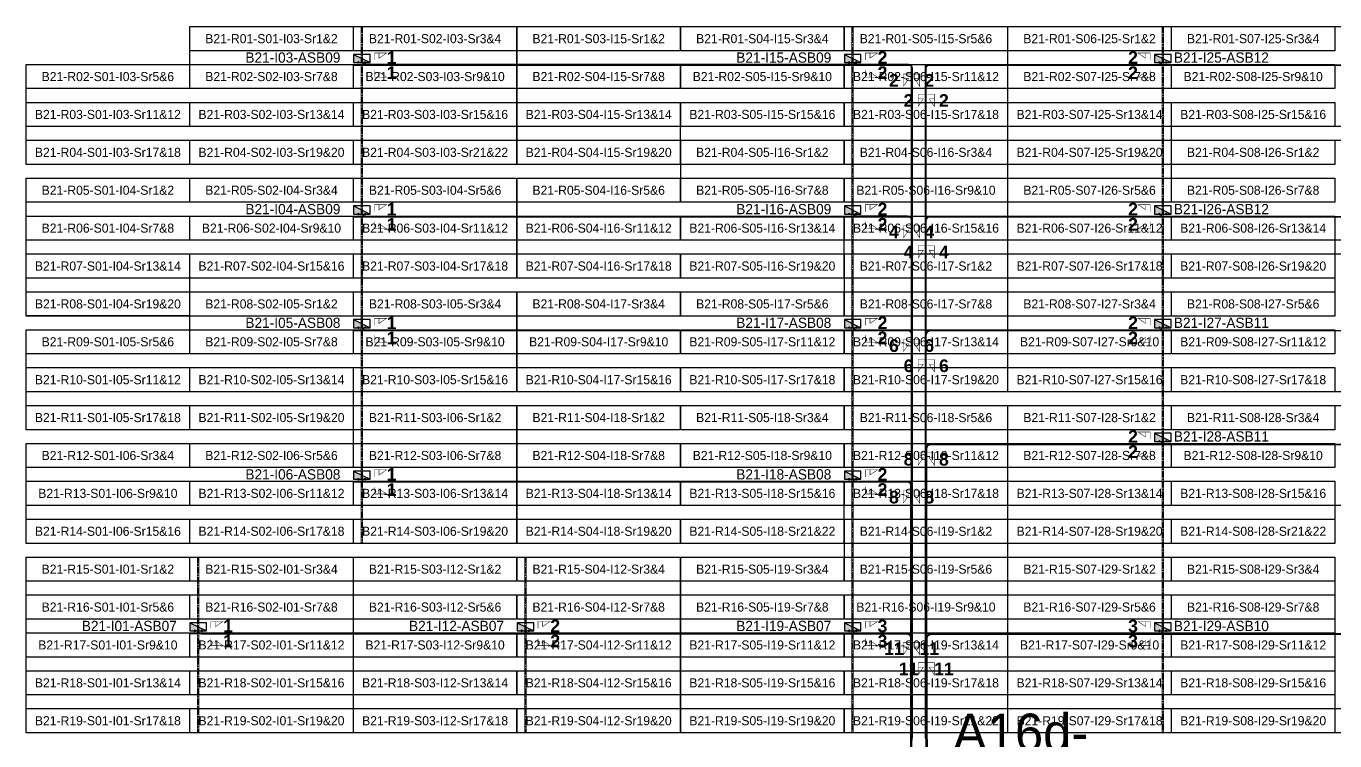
# Model space of a CAD drawing. Header units: metres. Extents: x 530177 to 530565, y 2673484 to 2673812.
# Drawn here: x 530176.8 to 530435.8, y 2673670.2 to 2673811.7 of the extents above; entities that cross this region are included whole.
import ezdxf
from ezdxf.enums import TextEntityAlignment as Align

# ---------------------------------------------------------------- set-up
doc = ezdxf.new("R2010")
doc.units = ezdxf.units.M
doc.linetypes.add('CENTER', pattern=[2, 1.25, -0.25, 0.25, -0.25])
doc.layers.add('Boundary-12.5 MW Block', color=6, linetype='Continuous', lineweight=9)
doc.layers.add('PILE', color=1, linetype='Continuous', lineweight=15)
for name, color, linetype in [('DC Trench BL-21', 40, 'Continuous'), ('E-Inverter Grouping', 2, 'Continuous'), ('Excavation', 7, 'Continuous'), ('Inverter Block-21', 7, 'Continuous'), ('LT Cable(AG) INV to LT Panel BL-21', 2, 'Continuous'), ('Messenger Wire Exc Link', 7, 'Continuous'), ('Messenger Wire-Block-21 (Master Path)', 30, 'Continuous'), ('Messenger Wire-Block-21 (MW Path)', 191, 'Continuous'), ('MMS Block Numbering', 7, 'Continuous'), ('MMS Table Block-21', 8, 'Continuous'), ('Plan Line - DC BL-21', 40, 'Continuous'), ('Section Marking BL-21', 2, 'Continuous')]:
    doc.layers.add(name, color=color, linetype=linetype)
doc.styles.add('Adani Regular', font='Adani Regular.ttf')
doc.styles.add('BoldTextStyle', font='arialbd.ttf')
doc.styles.get("Standard").update_dxf_attribs({"font": 'Adani Regular.ttf'})

# ---------------------------------------------------------------- blocks, each defined once
blk = doc.blocks.new('MMS Table (32.292 x 4.788)')
at = {"color": 0}
blk.add_lwpolyline([(0, -0.002), (0, 4.786), (32.292, 4.786), (32.292, -0.002)], close=True, dxfattribs=at)
at = {"color": 7}
blk.add_attdef('ID1', text='', height=1.8, dxfattribs=at).set_placement((16.146, 2.392), align=Align.MIDDLE_CENTER)
blk = doc.blocks.new('Inverter Block')
h = blk.add_hatch(color=0)
h.dxf.hatch_style = 1
h.paths.add_polyline_path([(-1.46, 2.27), (-1.46, 0.85), (1.46, 0.85)])
at = {"color": 0}
blk.add_lwpolyline([(1.46, 2.27), (-1.46, 2.27), (-1.46, 0.85), (1.46, 0.85)], close=True, dxfattribs=at)
blk.add_lwpolyline([(-1.46, 2.27), (1.46, 0.85)], dxfattribs=at)
at = {"layer": 'PILE'}
for centre in [(-0.61, 0.85), (0.61, 0.85)]:
    blk.add_circle(centre, 0.156, dxfattribs=at)
at = {"color": 7}
blk.add_attdef('ID', (-1.46, 3.01), '', height=1.8, dxfattribs=at)

msp = doc.modelspace()

# ---------------------------------------------------------------- linework, layer by layer
at = {"layer": 'Boundary-12.5 MW Block', "const_width": 0.05}
msp.add_lwpolyline([(530176.79, 2673804.08), (530209.18, 2673804.08), (530209.18, 2673811.58), (530565.39, 2673811.58), (530565.39, 2673514.29), (530468.22, 2673514.29), (530468.22, 2673484.29), (530176.79, 2673484.29)], close=True, dxfattribs=at)
at = {"layer": 'DC Trench BL-21', "color": 40, "const_width": 0.15}
for points in [[(530243.36, 2673811.58), (530243.06, 2673811.58), (530243.06, 2673709.29), (530243.36, 2673709.29)], [(530340.54, 2673811.58), (530340.23, 2673811.58), (530340.23, 2673671.79), (530340.54, 2673671.79)], [(530401.94, 2673811.58), (530401.64, 2673811.58), (530401.64, 2673671.79), (530401.94, 2673671.79)], [(530210.97, 2673706.58), (530210.67, 2673706.58), (530210.67, 2673671.79), (530210.97, 2673671.79)], [(530275.75, 2673706.58), (530275.45, 2673706.58), (530275.45, 2673671.79), (530275.75, 2673671.79)]]:
    msp.add_lwpolyline(points, close=True, dxfattribs=at)
at = {"layer": 'E-Inverter Grouping'}
for points in [[(530273.86, 2673784.29), (530176.79, 2673784.29), (530176.79, 2673804.08), (530209.18, 2673804.08), (530209.18, 2673811.58), (530273.86, 2673811.58)], [(530371.04, 2673736.58), (530371.04, 2673716.79), (530338.65, 2673716.79), (530338.65, 2673709.29), (530273.96, 2673709.29), (530273.96, 2673736.58)], [(530468.22, 2673736.58), (530468.22, 2673716.79), (530435.82, 2673716.79), (530435.82, 2673709.29), (530371.14, 2673709.29), (530371.14, 2673736.58)], [(530371.04, 2673671.79), (530306.36, 2673671.79), (530306.36, 2673706.58), (530338.75, 2673706.58), (530338.75, 2673714.08), (530371.04, 2673714.08)], [(530435.82, 2673676.58), (530468.22, 2673676.58), (530468.22, 2673671.79), (530371.14, 2673671.79), (530371.14, 2673706.58), (530435.82, 2673706.58)]]:
    msp.add_lwpolyline(points, close=True, dxfattribs=at)
at = {"layer": 'E-Inverter Grouping', "color": 3}
for points in [[(530371.04, 2673811.58), (530371.04, 2673791.79), (530306.26, 2673791.79), (530306.26, 2673784.29), (530273.96, 2673784.29), (530273.96, 2673811.58)], [(530468.22, 2673811.58), (530468.22, 2673791.79), (530403.43, 2673791.79), (530403.43, 2673784.29), (530371.14, 2673784.29), (530371.14, 2673811.58)], [(530306.36, 2673781.58), (530306.36, 2673789.08), (530371.04, 2673789.08), (530371.04, 2673769.29), (530338.65, 2673769.29), (530338.65, 2673761.79), (530273.96, 2673761.79), (530273.96, 2673781.58)], [(530403.53, 2673781.58), (530403.53, 2673789.08), (530468.22, 2673789.08), (530468.22, 2673769.29), (530435.82, 2673769.29), (530435.82, 2673761.79), (530371.14, 2673761.79), (530371.14, 2673781.58)], [(530273.86, 2673781.58), (530273.86, 2673761.79), (530209.08, 2673761.79), (530209.08, 2673754.29), (530176.79, 2673754.29), (530176.79, 2673781.58)], [(530371.04, 2673739.29), (530273.96, 2673739.29), (530273.96, 2673759.08), (530338.75, 2673759.08), (530338.75, 2673766.58), (530371.04, 2673766.58)], [(530468.22, 2673739.29), (530371.14, 2673739.29), (530371.14, 2673759.08), (530435.92, 2673759.08), (530435.92, 2673766.58), (530468.22, 2673766.58)], [(530209.18, 2673751.58), (530209.18, 2673759.08), (530273.86, 2673759.08), (530273.86, 2673739.29), (530241.47, 2673739.29), (530241.47, 2673731.79), (530176.79, 2673731.79), (530176.79, 2673751.58)], [(530273.86, 2673709.29), (530176.79, 2673709.29), (530176.79, 2673729.08), (530241.57, 2673729.08), (530241.57, 2673736.58), (530273.86, 2673736.58)], [(530241.47, 2673671.79), (530176.79, 2673671.79), (530176.79, 2673706.58), (530241.47, 2673706.58)], [(530306.26, 2673671.79), (530241.57, 2673671.79), (530241.57, 2673706.58), (530306.26, 2673706.58)]]:
    msp.add_lwpolyline(points, close=True, dxfattribs=at)
at = {"layer": 'Excavation', "color": 3, "const_width": 0.1}
for points in [[(530359.27, 2673647.02), (530351.99, 2673647.02), (530351.99, 2673670.29)], [(530362.32, 2673646.95), (530362.32, 2673650.59), (530355.05, 2673656.68), (530355.05, 2673670.24)]]:
    msp.add_lwpolyline(points, dxfattribs=at)
at = {"layer": 'LT Cable(AG) INV to LT Panel BL-21'}
for points in [[(530361.8, 2673645.73), (530361.69, 2673645.73, -0.157573), (530361.16, 2673645.9), (530359.69, 2673646.96, 0.157573), (530359.16, 2673647.13), (530353.01, 2673647.13, -0.414214), (530352.11, 2673648.03), (530352.11, 2673670.23, -0.030218), (530352.11, 2673670.34), (530352.16, 2673670.73, 0.030218), (530352.17, 2673670.84), (530352.17, 2673803.15, 0.414214), (530351.27, 2673804.05), (530244.11, 2673804.05, -0.414214), (530243.21, 2673804.95), (530243.21, 2673805.19)], [(530361.8, 2673645.75), (530361.69, 2673645.75, -0.157573), (530361.16, 2673645.92), (530359.69, 2673646.98, 0.157573), (530359.16, 2673647.15), (530353.03, 2673647.15, -0.414214), (530352.13, 2673648.05), (530352.13, 2673670.23, -0.030218), (530352.14, 2673670.34), (530352.18, 2673670.73, 0.030218), (530352.19, 2673670.83), (530352.19, 2673803.17, 0.414214), (530351.29, 2673804.07), (530341.29, 2673804.07, -0.414214), (530340.39, 2673804.97), (530340.39, 2673805.19)], [(530361.8, 2673645.68), (530361.69, 2673645.68, -0.157573), (530361.16, 2673645.85), (530359.69, 2673646.91, 0.157573), (530359.16, 2673647.08), (530352.96, 2673647.08, -0.414214), (530352.06, 2673647.98), (530352.06, 2673670.24, -0.030218), (530352.06, 2673670.34), (530352.11, 2673670.73, 0.030218), (530352.12, 2673670.84), (530352.12, 2673773.1, 0.414214), (530351.22, 2673774), (530244.11, 2673774, -0.414214), (530243.21, 2673774.9), (530243.21, 2673775.19)], [(530361.8, 2673645.7), (530361.69, 2673645.7, -0.157573), (530361.16, 2673645.87), (530359.69, 2673646.93, 0.157573), (530359.16, 2673647.1), (530352.98, 2673647.1, -0.414214), (530352.08, 2673648), (530352.08, 2673670.23, -0.030218), (530352.09, 2673670.34), (530352.13, 2673670.73, 0.030218), (530352.14, 2673670.84), (530352.14, 2673773.12, 0.414214), (530351.24, 2673774.02), (530341.29, 2673774.02, -0.414214), (530340.39, 2673774.92), (530340.39, 2673775.19)], [(530363.79, 2673645.63), (530361.69, 2673645.63, -0.157573), (530361.16, 2673645.8), (530359.69, 2673646.86, 0.157573), (530359.16, 2673647.03), (530352.91, 2673647.03, -0.414214), (530352.01, 2673647.93), (530352.01, 2673670.24, -0.030218), (530352.01, 2673670.35), (530352.06, 2673670.73, 0.030218), (530352.07, 2673670.84), (530352.07, 2673750.55, 0.414214), (530351.17, 2673751.45), (530244.11, 2673751.45, -0.414214), (530243.21, 2673752.35), (530243.21, 2673752.69)], [(530363.79, 2673645.65), (530361.69, 2673645.65, -0.157573), (530361.16, 2673645.82), (530359.69, 2673646.88, 0.157573), (530359.16, 2673647.05), (530352.93, 2673647.05, -0.414214), (530352.03, 2673647.95), (530352.03, 2673670.24, -0.030218), (530352.04, 2673670.35), (530352.08, 2673670.73, 0.030218), (530352.09, 2673670.84), (530352.09, 2673750.57, 0.414214), (530351.19, 2673751.47), (530341.29, 2673751.47, -0.414214), (530340.39, 2673752.37), (530340.39, 2673752.69)], [(530363.79, 2673645.58), (530361.69, 2673645.58, -0.157573), (530361.16, 2673645.75), (530359.69, 2673646.81, 0.157573), (530359.16, 2673646.98), (530352.86, 2673646.98, -0.414214), (530351.96, 2673647.88), (530351.96, 2673670.24, -0.030218), (530351.96, 2673670.35), (530352.01, 2673670.74, 0.030218), (530352.02, 2673670.85), (530352.02, 2673720.5, 0.414214), (530351.12, 2673721.4), (530244.11, 2673721.4, -0.414214), (530243.21, 2673722.3), (530243.21, 2673722.69)], [(530363.79, 2673645.6), (530361.69, 2673645.6, -0.157573), (530361.16, 2673645.77), (530359.69, 2673646.83, 0.157573), (530359.16, 2673647), (530352.88, 2673647, -0.414214), (530351.98, 2673647.9), (530351.98, 2673670.24, -0.030218), (530351.99, 2673670.35), (530352.03, 2673670.74, 0.030218), (530352.04, 2673670.84), (530352.04, 2673720.52, 0.414214), (530351.14, 2673721.42), (530341.29, 2673721.42, -0.414214), (530340.39, 2673722.32), (530340.39, 2673722.69)], [(530365.94, 2673645.5), (530361.69, 2673645.5, -0.157573), (530361.16, 2673645.67), (530359.69, 2673646.73, 0.157573), (530359.16, 2673646.9), (530352.78, 2673646.9, -0.414214), (530351.88, 2673647.8), (530351.88, 2673670.25, -0.030218), (530351.89, 2673670.36), (530351.93, 2673670.74, 0.030218), (530351.94, 2673670.85), (530351.94, 2673690.42, 0.414214), (530351.04, 2673691.32), (530211.72, 2673691.32, -0.414214), (530210.82, 2673692.22), (530210.82, 2673692.69)], [(530365.94, 2673645.53), (530361.69, 2673645.53, -0.157573), (530361.16, 2673645.7), (530359.69, 2673646.76, 0.157573), (530359.16, 2673646.93), (530352.81, 2673646.93, -0.414214), (530351.91, 2673647.83), (530351.91, 2673670.25, -0.030218), (530351.91, 2673670.35), (530351.96, 2673670.74, 0.030218), (530351.97, 2673670.85), (530351.97, 2673690.45, 0.414214), (530351.07, 2673691.35), (530276.5, 2673691.35, -0.414214), (530275.6, 2673692.25), (530275.6, 2673692.69)], [(530365.94, 2673645.55), (530361.69, 2673645.55, -0.157573), (530361.16, 2673645.72), (530359.69, 2673646.78, 0.157573), (530359.16, 2673646.95), (530352.83, 2673646.95, -0.414214), (530351.93, 2673647.85), (530351.93, 2673670.24, -0.030218), (530351.94, 2673670.35), (530351.98, 2673670.74, 0.030218), (530351.99, 2673670.85), (530351.99, 2673690.47, 0.414214), (530351.09, 2673691.37), (530341.29, 2673691.37, -0.414214), (530340.39, 2673692.27), (530340.39, 2673692.69)]]:
    msp.add_lwpolyline(points, format="xyb", dxfattribs=at)
at = {"layer": 'LT Cable(AG) INV to LT Panel BL-21', "color": 5}
for points in [[(530362.82, 2673646.12, -0.320888), (530362.21, 2673646.97), (530362.21, 2673650.12, 0.221878), (530361.89, 2673650.81), (530355.26, 2673656.36, -0.221878), (530354.94, 2673657.05), (530354.94, 2673670.15, 0.045668), (530354.93, 2673670.31), (530354.86, 2673670.7, -0.045668), (530354.84, 2673670.86), (530354.84, 2673803.15, -0.414214), (530355.74, 2673804.05), (530400.89, 2673804.05, 0.414214), (530401.79, 2673804.95), (530401.79, 2673805.19)], [(530362.82, 2673646.16, -0.312772), (530362.23, 2673647), (530362.23, 2673650.13, 0.221878), (530361.91, 2673650.82), (530355.29, 2673656.37, -0.221878), (530354.97, 2673657.06), (530354.97, 2673670.15, 0.045668), (530354.95, 2673670.32), (530354.88, 2673670.7, -0.045668), (530354.87, 2673670.86), (530354.87, 2673803.12, -0.414214), (530355.77, 2673804.02), (530498.07, 2673804.02, 0.414214), (530498.97, 2673804.92), (530498.97, 2673805.19)], [(530362.82, 2673646.19, -0.304603), (530362.26, 2673647.02), (530362.26, 2673650.14, 0.221878), (530361.94, 2673650.83), (530355.31, 2673656.38, -0.221878), (530354.99, 2673657.07), (530354.99, 2673670.15, 0.045668), (530354.98, 2673670.32), (530354.91, 2673670.7, -0.045668), (530354.89, 2673670.87), (530354.89, 2673773.1, -0.414214), (530355.79, 2673774), (530400.89, 2673774, 0.414214), (530401.79, 2673774.9), (530401.79, 2673775.19)], [(530364.89, 2673646.15), (530363.18, 2673646.15, -0.414214), (530362.28, 2673647.05), (530362.28, 2673650.15, 0.221878), (530361.96, 2673650.84), (530355.34, 2673656.39, -0.221878), (530355.02, 2673657.08), (530355.02, 2673670.16, 0.045668), (530355, 2673670.32), (530354.93, 2673670.7, -0.045668), (530354.92, 2673670.87), (530354.92, 2673773.07, -0.414214), (530355.82, 2673773.97), (530498.07, 2673773.97, 0.414214), (530498.97, 2673774.87), (530498.97, 2673775.19)], [(530364.89, 2673646.17), (530363.21, 2673646.17, -0.414214), (530362.31, 2673647.07), (530362.31, 2673650.17, 0.221878), (530361.99, 2673650.86), (530355.36, 2673656.4, -0.221878), (530355.04, 2673657.09), (530355.04, 2673670.16, 0.045668), (530355.03, 2673670.32), (530354.96, 2673670.71, -0.045668), (530354.94, 2673670.87), (530354.94, 2673750.55, -0.414214), (530355.84, 2673751.45), (530400.89, 2673751.45, 0.414214), (530401.79, 2673752.35), (530401.79, 2673752.69)], [(530364.89, 2673646.2), (530363.23, 2673646.2, -0.414214), (530362.33, 2673647.1), (530362.33, 2673650.18, 0.221878), (530362.01, 2673650.87), (530355.39, 2673656.42, -0.221878), (530355.07, 2673657.11), (530355.07, 2673670.16, 0.045668), (530355.05, 2673670.32), (530354.98, 2673670.71, -0.045668), (530354.97, 2673670.87), (530354.97, 2673750.52, -0.414214), (530355.87, 2673751.42), (530498.07, 2673751.42, 0.414214), (530498.97, 2673752.32), (530498.97, 2673752.69)], [(530364.89, 2673646.22), (530363.26, 2673646.22, -0.414214), (530362.36, 2673647.12), (530362.36, 2673650.19, 0.221878), (530362.04, 2673650.88), (530355.41, 2673656.43, -0.221878), (530355.09, 2673657.12), (530355.09, 2673670.16, 0.045668), (530355.08, 2673670.33), (530355.01, 2673670.71, -0.045668), (530354.99, 2673670.87), (530354.99, 2673728, -0.414214), (530355.89, 2673728.9), (530400.89, 2673728.9, 0.414214), (530401.79, 2673729.8), (530401.79, 2673730.19)], [(530366.83, 2673646.25), (530363.28, 2673646.25, -0.414214), (530362.38, 2673647.15), (530362.38, 2673650.2, 0.221878), (530362.06, 2673650.89), (530355.44, 2673656.44, -0.221878), (530355.12, 2673657.13), (530355.12, 2673670.17, 0.045668), (530355.1, 2673670.33), (530355.03, 2673670.71, -0.045668), (530355.02, 2673670.88), (530355.02, 2673727.97, -0.414214), (530355.92, 2673728.87), (530498.07, 2673728.87, 0.414214), (530498.97, 2673729.77), (530498.97, 2673730.19)], [(530366.83, 2673646.27), (530363.31, 2673646.27, -0.414214), (530362.41, 2673647.17), (530362.41, 2673650.21, 0.221878), (530362.09, 2673650.9), (530355.46, 2673656.45, -0.221878), (530355.14, 2673657.14), (530355.14, 2673670.17, 0.045668), (530355.13, 2673670.33), (530355.06, 2673670.72, -0.045668), (530355.04, 2673670.88), (530355.04, 2673690.45, -0.414214), (530355.94, 2673691.35), (530400.89, 2673691.35, 0.414214), (530401.79, 2673692.25), (530401.79, 2673692.69)], [(530366.83, 2673646.3), (530363.33, 2673646.3, -0.414214), (530362.43, 2673647.2), (530362.43, 2673650.22, 0.221878), (530362.11, 2673650.91), (530355.49, 2673656.46, -0.221878), (530355.17, 2673657.15), (530355.17, 2673670.17, 0.045668), (530355.15, 2673670.33), (530355.08, 2673670.72, -0.045668), (530355.07, 2673670.88), (530355.07, 2673690.42, -0.414214), (530355.97, 2673691.32), (530465.68, 2673691.32, 0.414214), (530466.58, 2673692.22), (530466.58, 2673692.69)], [(530366.83, 2673646.32), (530363.36, 2673646.32, -0.414214), (530362.46, 2673647.22), (530362.46, 2673650.24, 0.221878), (530362.14, 2673650.93), (530355.51, 2673656.47, -0.221878), (530355.19, 2673657.16), (530355.19, 2673670.17, 0.045668), (530355.18, 2673670.34), (530355.11, 2673670.72, -0.045668), (530355.09, 2673670.88), (530355.09, 2673690.4, -0.414214), (530355.99, 2673691.3), (530530.46, 2673691.3, 0.414214), (530531.36, 2673692.2), (530531.36, 2673692.69)]]:
    msp.add_lwpolyline(points, format="xyb", dxfattribs=at)
at = {"layer": 'Messenger Wire Exc Link'}
for points in [[(530351.99, 2673670.29), (530352.05, 2673670.79)], [(530355.05, 2673670.24), (530354.95, 2673670.79)]]:
    msp.add_lwpolyline(points, dxfattribs=at)
at = {"layer": 'Messenger Wire-Block-21 (Master Path)'}
for points in [[(530241.57, 2673803.94), (530352.05, 2673803.94)], [(530352.05, 2673670.79), (530352.05, 2673803.94)], [(530354.95, 2673670.79), (530354.95, 2673804.08)], [(530354.95, 2673803.94), (530500.61, 2673803.94)], [(530241.57, 2673773.94), (530352.05, 2673773.94)], [(530354.95, 2673773.94), (530500.61, 2673773.94)], [(530241.57, 2673751.44), (530352.05, 2673751.44)], [(530354.95, 2673751.44), (530500.61, 2673751.44)], [(530354.95, 2673728.94), (530500.61, 2673728.94)], [(530241.57, 2673721.44), (530352.05, 2673721.44)], [(530209.18, 2673691.44), (530352.05, 2673691.44)], [(530354.95, 2673691.44), (530533, 2673691.44)]]:
    msp.add_lwpolyline(points, dxfattribs=at)
at = {"layer": 'Messenger Wire-Block-21 (MW Path)', "const_width": 0.1}
for points in [[(530241.57, 2673803.94), (530352.05, 2673803.94)], [(530352.3, 2673670.79), (530352.3, 2673803.94)], [(530354.7, 2673670.79), (530354.7, 2673804.08)], [(530354.95, 2673803.94), (530500.61, 2673803.94)], [(530241.57, 2673773.94), (530352.05, 2673773.94)], [(530354.95, 2673773.94), (530500.61, 2673773.94)], [(530241.57, 2673751.44), (530352.05, 2673751.44)], [(530354.95, 2673751.44), (530500.61, 2673751.44)], [(530354.95, 2673728.94), (530500.61, 2673728.94)], [(530355.2, 2673670.79), (530355.2, 2673728.94)], [(530241.57, 2673721.44), (530352.05, 2673721.44)], [(530351.8, 2673670.79), (530351.8, 2673721.44)], [(530209.18, 2673691.44), (530352.05, 2673691.44)], [(530354.95, 2673691.44), (530533, 2673691.44)]]:
    msp.add_lwpolyline(points, dxfattribs=at)
at = {"layer": 'Plan Line - DC BL-21', "color": 6, "linetype": 'CENTER'}
for points in [[(530243.21, 2673811.58), (530243.21, 2673709.29)], [(530340.39, 2673811.58), (530340.39, 2673671.79)], [(530401.79, 2673811.58), (530401.79, 2673671.79)], [(530210.82, 2673706.58), (530210.82, 2673671.79)], [(530275.6, 2673706.58), (530275.6, 2673671.79)]]:
    msp.add_lwpolyline(points, dxfattribs=at)
at = {"layer": 'Section Marking BL-21', "color": 94, "lineweight": 35, "true_color": 0x00a500, "const_width": 0.1}
for points in [[(530245.71, 2673804.94), (530245.71, 2673806.33), (530248.11, 2673806.33), (530246.63, 2673805.32), (530246.63, 2673806.33)], [(530342.89, 2673804.94), (530342.89, 2673806.33), (530345.29, 2673806.33), (530343.81, 2673805.32), (530343.81, 2673806.33)], [(530399.29, 2673804.94), (530399.29, 2673806.33), (530396.89, 2673806.33), (530398.37, 2673805.32), (530398.37, 2673806.33)], [(530245.71, 2673802.94), (530245.71, 2673801.55), (530248.11, 2673801.55), (530246.63, 2673802.56), (530246.63, 2673801.55)], [(530342.89, 2673802.94), (530342.89, 2673801.55), (530345.29, 2673801.55), (530343.81, 2673802.56), (530343.81, 2673801.55)], [(530399.29, 2673802.94), (530399.29, 2673801.55), (530396.89, 2673801.55), (530398.37, 2673802.56), (530398.37, 2673801.55)], [(530351.85, 2673802.19), (530350.46, 2673802.19), (530350.46, 2673799.79), (530351.47, 2673801.27), (530350.46, 2673801.27)], [(530352.25, 2673802.19), (530353.64, 2673802.19), (530353.64, 2673799.79), (530352.63, 2673801.27), (530353.64, 2673801.27)], [(530354.75, 2673798.19), (530353.36, 2673798.19), (530353.36, 2673795.79), (530354.37, 2673797.27), (530353.36, 2673797.27)], [(530355.15, 2673798.19), (530356.54, 2673798.19), (530356.54, 2673795.79), (530355.53, 2673797.27), (530356.54, 2673797.27)], [(530245.71, 2673774.94), (530245.71, 2673776.33), (530248.11, 2673776.33), (530246.63, 2673775.32), (530246.63, 2673776.33)], [(530342.89, 2673774.94), (530342.89, 2673776.33), (530345.29, 2673776.33), (530343.81, 2673775.32), (530343.81, 2673776.33)], [(530399.29, 2673774.94), (530399.29, 2673776.33), (530396.89, 2673776.33), (530398.37, 2673775.32), (530398.37, 2673776.33)], [(530245.71, 2673772.94), (530245.71, 2673771.55), (530248.11, 2673771.55), (530246.63, 2673772.56), (530246.63, 2673771.55)], [(530342.89, 2673772.94), (530342.89, 2673771.55), (530345.29, 2673771.55), (530343.81, 2673772.56), (530343.81, 2673771.55)], [(530351.85, 2673772.19), (530350.46, 2673772.19), (530350.46, 2673769.79), (530351.47, 2673771.27), (530350.46, 2673771.27)], [(530352.25, 2673772.19), (530353.64, 2673772.19), (530353.64, 2673769.79), (530352.63, 2673771.27), (530353.64, 2673771.27)], [(530399.29, 2673772.94), (530399.29, 2673771.55), (530396.89, 2673771.55), (530398.37, 2673772.56), (530398.37, 2673771.55)], [(530354.75, 2673768.19), (530353.36, 2673768.19), (530353.36, 2673765.79), (530354.37, 2673767.27), (530353.36, 2673767.27)], [(530355.15, 2673768.19), (530356.54, 2673768.19), (530356.54, 2673765.79), (530355.53, 2673767.27), (530356.54, 2673767.27)], [(530245.71, 2673752.44), (530245.71, 2673753.83), (530248.11, 2673753.83), (530246.63, 2673752.82), (530246.63, 2673753.83)], [(530342.89, 2673752.44), (530342.89, 2673753.83), (530345.29, 2673753.83), (530343.81, 2673752.82), (530343.81, 2673753.83)], [(530399.29, 2673752.44), (530399.29, 2673753.83), (530396.89, 2673753.83), (530398.37, 2673752.82), (530398.37, 2673753.83)], [(530245.71, 2673750.44), (530245.71, 2673749.05), (530248.11, 2673749.05), (530246.63, 2673750.06), (530246.63, 2673749.05)], [(530342.89, 2673750.44), (530342.89, 2673749.05), (530345.29, 2673749.05), (530343.81, 2673750.06), (530343.81, 2673749.05)], [(530399.29, 2673750.44), (530399.29, 2673749.05), (530396.89, 2673749.05), (530398.37, 2673750.06), (530398.37, 2673749.05)], [(530351.85, 2673749.69), (530350.46, 2673749.69), (530350.46, 2673747.29), (530351.47, 2673748.77), (530350.46, 2673748.77)], [(530352.25, 2673749.69), (530353.64, 2673749.69), (530353.64, 2673747.29), (530352.63, 2673748.77), (530353.64, 2673748.77)], [(530354.75, 2673745.69), (530353.36, 2673745.69), (530353.36, 2673743.29), (530354.37, 2673744.77), (530353.36, 2673744.77)], [(530355.15, 2673745.69), (530356.54, 2673745.69), (530356.54, 2673743.29), (530355.53, 2673744.77), (530356.54, 2673744.77)], [(530399.29, 2673729.94), (530399.29, 2673731.33), (530396.89, 2673731.33), (530398.37, 2673730.32), (530398.37, 2673731.33)], [(530354.75, 2673727.19), (530353.36, 2673727.19), (530353.36, 2673724.79), (530354.37, 2673726.27), (530353.36, 2673726.27)], [(530355.15, 2673727.19), (530356.54, 2673727.19), (530356.54, 2673724.79), (530355.53, 2673726.27), (530356.54, 2673726.27)], [(530399.29, 2673727.94), (530399.29, 2673726.55), (530396.89, 2673726.55), (530398.37, 2673727.56), (530398.37, 2673726.55)], [(530245.71, 2673722.44), (530245.71, 2673723.83), (530248.11, 2673723.83), (530246.63, 2673722.82), (530246.63, 2673723.83)], [(530342.89, 2673722.44), (530342.89, 2673723.83), (530345.29, 2673723.83), (530343.81, 2673722.82), (530343.81, 2673723.83)], [(530245.71, 2673720.44), (530245.71, 2673719.05), (530248.11, 2673719.05), (530246.63, 2673720.06), (530246.63, 2673719.05)], [(530342.89, 2673720.44), (530342.89, 2673719.05), (530345.29, 2673719.05), (530343.81, 2673720.06), (530343.81, 2673719.05)], [(530351.85, 2673719.69), (530350.46, 2673719.69), (530350.46, 2673717.29), (530351.47, 2673718.77), (530350.46, 2673718.77)], [(530352.25, 2673719.69), (530353.64, 2673719.69), (530353.64, 2673717.29), (530352.63, 2673718.77), (530353.64, 2673718.77)], [(530213.32, 2673692.44), (530213.32, 2673693.83), (530215.72, 2673693.83), (530214.24, 2673692.82), (530214.24, 2673693.83)], [(530278.1, 2673692.44), (530278.1, 2673693.83), (530280.5, 2673693.83), (530279.02, 2673692.82), (530279.02, 2673693.83)], [(530342.89, 2673692.44), (530342.89, 2673693.83), (530345.29, 2673693.83), (530343.81, 2673692.82), (530343.81, 2673693.83)], [(530399.29, 2673692.44), (530399.29, 2673693.83), (530396.89, 2673693.83), (530398.37, 2673692.82), (530398.37, 2673693.83)], [(530213.32, 2673690.44), (530213.32, 2673689.05), (530215.72, 2673689.05), (530214.24, 2673690.06), (530214.24, 2673689.05)], [(530278.1, 2673690.44), (530278.1, 2673689.05), (530280.5, 2673689.05), (530279.02, 2673690.06), (530279.02, 2673689.05)], [(530342.89, 2673690.44), (530342.89, 2673689.05), (530345.29, 2673689.05), (530343.81, 2673690.06), (530343.81, 2673689.05)], [(530351.85, 2673689.69), (530350.46, 2673689.69), (530350.46, 2673687.29), (530351.47, 2673688.77), (530350.46, 2673688.77)], [(530352.25, 2673689.69), (530353.64, 2673689.69), (530353.64, 2673687.29), (530352.63, 2673688.77), (530353.64, 2673688.77)], [(530399.29, 2673690.44), (530399.29, 2673689.05), (530396.89, 2673689.05), (530398.37, 2673690.06), (530398.37, 2673689.05)], [(530354.75, 2673685.69), (530353.36, 2673685.69), (530353.36, 2673683.29), (530354.37, 2673684.77), (530353.36, 2673684.77)], [(530355.15, 2673685.69), (530356.54, 2673685.69), (530356.54, 2673683.29), (530355.53, 2673684.77), (530356.54, 2673684.77)]]:
    msp.add_lwpolyline(points, dxfattribs=at)

# ---------------------------------------------------------------- block references
at = {"layer": 'Inverter Block-21'}
ref = msp.add_blockref('Inverter Block', (530243.21, 2673803.52), dxfattribs=dict(at, xscale=1.124999999976148, yscale=1.124999999976148, zscale=1.124999999976148))
ref.add_attrib('ID', 'B21-I03-ASB09', (530220.16, 2673804.43), dxfattribs={"layer": '0', "color": 7, "height": 2.025})
ref = msp.add_blockref('Inverter Block', (530340.39, 2673803.52), dxfattribs=dict(at, xscale=1.124999999976148, yscale=1.124999999976148, zscale=1.124999999976148))
ref.add_attrib('ID', 'B21-I15-ASB09', (530317.34, 2673804.43), dxfattribs={"layer": '0', "color": 7, "height": 2.025})
ref = msp.add_blockref('Inverter Block', (530401.79, 2673803.52), dxfattribs=dict(at, xscale=1.124999999976148, yscale=1.124999999976148, zscale=1.124999999976148))
ref.add_attrib('ID', 'B21-I25-ASB12', (530403.97, 2673804.43), dxfattribs={"layer": '0', "color": 7, "height": 2.025})
ref = msp.add_blockref('Inverter Block', (530243.21, 2673773.52), dxfattribs=dict(at, xscale=1.124999999976148, yscale=1.124999999976148, zscale=1.124999999976148))
ref.add_attrib('ID', 'B21-I04-ASB09', (530220.16, 2673774.43), dxfattribs={"layer": '0', "color": 7, "height": 2.025})
ref = msp.add_blockref('Inverter Block', (530340.39, 2673773.52), dxfattribs=dict(at, xscale=1.124999999976148, yscale=1.124999999976148, zscale=1.124999999976148))
ref.add_attrib('ID', 'B21-I16-ASB09', (530317.34, 2673774.43), dxfattribs={"layer": '0', "color": 7, "height": 2.025})
ref = msp.add_blockref('Inverter Block', (530401.79, 2673773.52), dxfattribs=dict(at, xscale=1.124999999976148, yscale=1.124999999976148, zscale=1.124999999976148))
ref.add_attrib('ID', 'B21-I26-ASB12', (530403.97, 2673774.43), dxfattribs={"layer": '0', "color": 7, "height": 2.025})
ref = msp.add_blockref('Inverter Block', (530243.21, 2673751.02), dxfattribs=dict(at, xscale=1.124999999976148, yscale=1.124999999976148, zscale=1.124999999976148))
ref.add_attrib('ID', 'B21-I05-ASB08', (530220.16, 2673751.93), dxfattribs={"layer": '0', "color": 7, "height": 2.025})
ref = msp.add_blockref('Inverter Block', (530340.39, 2673751.02), dxfattribs=dict(at, xscale=1.124999999976148, yscale=1.124999999976148, zscale=1.124999999976148))
ref.add_attrib('ID', 'B21-I17-ASB08', (530317.34, 2673751.93), dxfattribs={"layer": '0', "color": 7, "height": 2.025})
ref = msp.add_blockref('Inverter Block', (530401.79, 2673751.02), dxfattribs=dict(at, xscale=1.124999999976148, yscale=1.124999999976148, zscale=1.124999999976148))
ref.add_attrib('ID', 'B21-I27-ASB11', (530403.97, 2673751.93), dxfattribs={"layer": '0', "color": 7, "height": 2.025})
ref = msp.add_blockref('Inverter Block', (530401.79, 2673728.52), dxfattribs=dict(at, xscale=1.124999999976148, yscale=1.124999999976148, zscale=1.124999999976148))
ref.add_attrib('ID', 'B21-I28-ASB11', (530403.97, 2673729.43), dxfattribs={"layer": '0', "color": 7, "height": 2.025})
ref = msp.add_blockref('Inverter Block', (530243.21, 2673721.02), dxfattribs=dict(at, xscale=1.124999999976148, yscale=1.124999999976148, zscale=1.124999999976148))
ref.add_attrib('ID', 'B21-I06-ASB08', (530220.16, 2673721.93), dxfattribs={"layer": '0', "color": 7, "height": 2.025})
ref = msp.add_blockref('Inverter Block', (530340.39, 2673721.02), dxfattribs=dict(at, xscale=1.124999999976148, yscale=1.124999999976148, zscale=1.124999999976148))
ref.add_attrib('ID', 'B21-I18-ASB08', (530317.34, 2673721.93), dxfattribs={"layer": '0', "color": 7, "height": 2.025})
ref = msp.add_blockref('Inverter Block', (530210.82, 2673691.02), dxfattribs=dict(at, xscale=1.124999999976148, yscale=1.124999999976148, zscale=1.124999999976148))
ref.add_attrib('ID', 'B21-I01-ASB07', (530187.77, 2673691.93), dxfattribs={"layer": '0', "color": 7, "height": 2.025})
ref = msp.add_blockref('Inverter Block', (530275.6, 2673691.02), dxfattribs=dict(at, xscale=1.124999999976148, yscale=1.124999999976148, zscale=1.124999999976148))
ref.add_attrib('ID', 'B21-I12-ASB07', (530252.55, 2673691.93), dxfattribs={"layer": '0', "color": 7, "height": 2.025})
ref = msp.add_blockref('Inverter Block', (530340.39, 2673691.02), dxfattribs=dict(at, xscale=1.124999999976148, yscale=1.124999999976148, zscale=1.124999999976148))
ref.add_attrib('ID', 'B21-I19-ASB07', (530317.34, 2673691.93), dxfattribs={"layer": '0', "color": 7, "height": 2.025})
ref = msp.add_blockref('Inverter Block', (530401.79, 2673691.02), dxfattribs=dict(at, xscale=1.124999999976148, yscale=1.124999999976148, zscale=1.124999999976148))
ref.add_attrib('ID', 'B21-I29-ASB10', (530403.97, 2673691.93), dxfattribs={"layer": '0', "color": 7, "height": 2.025})
at = {"layer": 'MMS Table Block-21'}
for p, values in [((530209.18, 2673806.79), {'ID1': 'B21-R01-S01-I03-Sr1&2'}), ((530241.57, 2673806.79), {'ID1': 'B21-R01-S02-I03-Sr3&4'}), ((530273.96, 2673806.79), {'ID1': 'B21-R01-S03-I15-Sr1&2'}), ((530306.36, 2673806.79), {'ID1': 'B21-R01-S04-I15-Sr3&4'}), ((530338.75, 2673806.79), {'ID1': 'B21-R01-S05-I15-Sr5&6'}), ((530371.14, 2673806.79), {'ID1': 'B21-R01-S06-I25-Sr1&2'}), ((530403.53, 2673806.79), {'ID1': 'B21-R01-S07-I25-Sr3&4'}), ((530176.79, 2673799.29), {'ID1': 'B21-R02-S01-I03-Sr5&6'}), ((530209.18, 2673799.29), {'ID1': 'B21-R02-S02-I03-Sr7&8'}), ((530241.57, 2673799.29), {'ID1': 'B21-R02-S03-I03-Sr9&10'}), ((530273.96, 2673799.29), {'ID1': 'B21-R02-S04-I15-Sr7&8'}), ((530306.36, 2673799.29), {'ID1': 'B21-R02-S05-I15-Sr9&10'}), ((530338.75, 2673799.29), {'ID1': 'B21-R02-S06-I15-Sr11&12'}), ((530371.14, 2673799.29), {'ID1': 'B21-R02-S07-I25-Sr7&8'}), ((530403.53, 2673799.29), {'ID1': 'B21-R02-S08-I25-Sr9&10'}), ((530176.79, 2673791.79), {'ID1': 'B21-R03-S01-I03-Sr11&12'}), ((530209.18, 2673791.79), {'ID1': 'B21-R03-S02-I03-Sr13&14'}), ((530241.57, 2673791.79), {'ID1': 'B21-R03-S03-I03-Sr15&16'}), ((530273.96, 2673791.79), {'ID1': 'B21-R03-S04-I15-Sr13&14'}), ((530306.36, 2673791.79), {'ID1': 'B21-R03-S05-I15-Sr15&16'}), ((530338.75, 2673791.79), {'ID1': 'B21-R03-S06-I15-Sr17&18'}), ((530371.14, 2673791.79), {'ID1': 'B21-R03-S07-I25-Sr13&14'}), ((530403.53, 2673791.79), {'ID1': 'B21-R03-S08-I25-Sr15&16'}), ((530176.79, 2673784.29), {'ID1': 'B21-R04-S01-I03-Sr17&18'}), ((530209.18, 2673784.29), {'ID1': 'B21-R04-S02-I03-Sr19&20'}), ((530241.57, 2673784.29), {'ID1': 'B21-R04-S03-I03-Sr21&22'}), ((530273.96, 2673784.29), {'ID1': 'B21-R04-S04-I15-Sr19&20'}), ((530306.36, 2673784.29), {'ID1': 'B21-R04-S05-I16-Sr1&2'}), ((530338.75, 2673784.29), {'ID1': 'B21-R04-S06-I16-Sr3&4'}), ((530371.14, 2673784.29), {'ID1': 'B21-R04-S07-I25-Sr19&20'}), ((530403.53, 2673784.29), {'ID1': 'B21-R04-S08-I26-Sr1&2'}), ((530176.79, 2673776.79), {'ID1': 'B21-R05-S01-I04-Sr1&2'}), ((530209.18, 2673776.79), {'ID1': 'B21-R05-S02-I04-Sr3&4'}), ((530241.57, 2673776.79), {'ID1': 'B21-R05-S03-I04-Sr5&6'}), ((530273.96, 2673776.79), {'ID1': 'B21-R05-S04-I16-Sr5&6'}), ((530306.36, 2673776.79), {'ID1': 'B21-R05-S05-I16-Sr7&8'}), ((530338.75, 2673776.79), {'ID1': 'B21-R05-S06-I16-Sr9&10'}), ((530371.14, 2673776.79), {'ID1': 'B21-R05-S07-I26-Sr5&6'}), ((530403.53, 2673776.79), {'ID1': 'B21-R05-S08-I26-Sr7&8'}), ((530176.79, 2673769.29), {'ID1': 'B21-R06-S01-I04-Sr7&8'}), ((530209.18, 2673769.29), {'ID1': 'B21-R06-S02-I04-Sr9&10'}), ((530241.57, 2673769.29), {'ID1': 'B21-R06-S03-I04-Sr11&12'}), ((530273.96, 2673769.29), {'ID1': 'B21-R06-S04-I16-Sr11&12'}), ((530306.36, 2673769.29), {'ID1': 'B21-R06-S05-I16-Sr13&14'}), ((530338.75, 2673769.29), {'ID1': 'B21-R06-S06-I16-Sr15&16'}), ((530371.14, 2673769.29), {'ID1': 'B21-R06-S07-I26-Sr11&12'}), ((530403.53, 2673769.29), {'ID1': 'B21-R06-S08-I26-Sr13&14'}), ((530176.79, 2673761.79), {'ID1': 'B21-R07-S01-I04-Sr13&14'}), ((530209.18, 2673761.79), {'ID1': 'B21-R07-S02-I04-Sr15&16'}), ((530241.57, 2673761.79), {'ID1': 'B21-R07-S03-I04-Sr17&18'}), ((530273.96, 2673761.79), {'ID1': 'B21-R07-S04-I16-Sr17&18'}), ((530306.36, 2673761.79), {'ID1': 'B21-R07-S05-I16-Sr19&20'}), ((530338.75, 2673761.79), {'ID1': 'B21-R07-S06-I17-Sr1&2'}), ((530371.14, 2673761.79), {'ID1': 'B21-R07-S07-I26-Sr17&18'}), ((530403.53, 2673761.79), {'ID1': 'B21-R07-S08-I26-Sr19&20'}), ((530176.79, 2673754.29), {'ID1': 'B21-R08-S01-I04-Sr19&20'}), ((530209.18, 2673754.29), {'ID1': 'B21-R08-S02-I05-Sr1&2'}), ((530241.57, 2673754.29), {'ID1': 'B21-R08-S03-I05-Sr3&4'}), ((530273.96, 2673754.29), {'ID1': 'B21-R08-S04-I17-Sr3&4'}), ((530306.36, 2673754.29), {'ID1': 'B21-R08-S05-I17-Sr5&6'}), ((530338.75, 2673754.29), {'ID1': 'B21-R08-S06-I17-Sr7&8'}), ((530371.14, 2673754.29), {'ID1': 'B21-R08-S07-I27-Sr3&4'}), ((530403.53, 2673754.29), {'ID1': 'B21-R08-S08-I27-Sr5&6'}), ((530176.79, 2673746.79), {'ID1': 'B21-R09-S01-I05-Sr5&6'}), ((530209.18, 2673746.79), {'ID1': 'B21-R09-S02-I05-Sr7&8'}), ((530241.57, 2673746.79), {'ID1': 'B21-R09-S03-I05-Sr9&10'}), ((530273.96, 2673746.79), {'ID1': 'B21-R09-S04-I17-Sr9&10'}), ((530306.36, 2673746.79), {'ID1': 'B21-R09-S05-I17-Sr11&12'}), ((530338.75, 2673746.79), {'ID1': 'B21-R09-S06-I17-Sr13&14'}), ((530371.14, 2673746.79), {'ID1': 'B21-R09-S07-I27-Sr9&10'}), ((530403.53, 2673746.79), {'ID1': 'B21-R09-S08-I27-Sr11&12'}), ((530176.79, 2673739.29), {'ID1': 'B21-R10-S01-I05-Sr11&12'}), ((530209.18, 2673739.29), {'ID1': 'B21-R10-S02-I05-Sr13&14'}), ((530241.57, 2673739.29), {'ID1': 'B21-R10-S03-I05-Sr15&16'}), ((530273.96, 2673739.29), {'ID1': 'B21-R10-S04-I17-Sr15&16'}), ((530306.36, 2673739.29), {'ID1': 'B21-R10-S05-I17-Sr17&18'}), ((530338.75, 2673739.29), {'ID1': 'B21-R10-S06-I17-Sr19&20'}), ((530371.14, 2673739.29), {'ID1': 'B21-R10-S07-I27-Sr15&16'}), ((530403.53, 2673739.29), {'ID1': 'B21-R10-S08-I27-Sr17&18'}), ((530176.79, 2673731.79), {'ID1': 'B21-R11-S01-I05-Sr17&18'}), ((530209.18, 2673731.79), {'ID1': 'B21-R11-S02-I05-Sr19&20'}), ((530241.57, 2673731.79), {'ID1': 'B21-R11-S03-I06-Sr1&2'}), ((530273.96, 2673731.79), {'ID1': 'B21-R11-S04-I18-Sr1&2'}), ((530306.36, 2673731.79), {'ID1': 'B21-R11-S05-I18-Sr3&4'}), ((530338.75, 2673731.79), {'ID1': 'B21-R11-S06-I18-Sr5&6'}), ((530371.14, 2673731.79), {'ID1': 'B21-R11-S07-I28-Sr1&2'}), ((530403.53, 2673731.79), {'ID1': 'B21-R11-S08-I28-Sr3&4'}), ((530176.79, 2673724.29), {'ID1': 'B21-R12-S01-I06-Sr3&4'}), ((530209.18, 2673724.29), {'ID1': 'B21-R12-S02-I06-Sr5&6'}), ((530241.57, 2673724.29), {'ID1': 'B21-R12-S03-I06-Sr7&8'}), ((530273.96, 2673724.29), {'ID1': 'B21-R12-S04-I18-Sr7&8'}), ((530306.36, 2673724.29), {'ID1': 'B21-R12-S05-I18-Sr9&10'}), ((530338.75, 2673724.29), {'ID1': 'B21-R12-S06-I18-Sr11&12'}), ((530371.14, 2673724.29), {'ID1': 'B21-R12-S07-I28-Sr7&8'}), ((530403.53, 2673724.29), {'ID1': 'B21-R12-S08-I28-Sr9&10'}), ((530176.79, 2673716.79), {'ID1': 'B21-R13-S01-I06-Sr9&10'}), ((530209.18, 2673716.79), {'ID1': 'B21-R13-S02-I06-Sr11&12'}), ((530241.57, 2673716.79), {'ID1': 'B21-R13-S03-I06-Sr13&14'}), ((530273.96, 2673716.79), {'ID1': 'B21-R13-S04-I18-Sr13&14'}), ((530306.36, 2673716.79), {'ID1': 'B21-R13-S05-I18-Sr15&16'}), ((530338.75, 2673716.79), {'ID1': 'B21-R13-S06-I18-Sr17&18'}), ((530371.14, 2673716.79), {'ID1': 'B21-R13-S07-I28-Sr13&14'}), ((530403.53, 2673716.79), {'ID1': 'B21-R13-S08-I28-Sr15&16'}), ((530176.79, 2673709.29), {'ID1': 'B21-R14-S01-I06-Sr15&16'}), ((530209.18, 2673709.29), {'ID1': 'B21-R14-S02-I06-Sr17&18'}), ((530241.57, 2673709.29), {'ID1': 'B21-R14-S03-I06-Sr19&20'}), ((530273.96, 2673709.29), {'ID1': 'B21-R14-S04-I18-Sr19&20'}), ((530306.36, 2673709.29), {'ID1': 'B21-R14-S05-I18-Sr21&22'}), ((530338.75, 2673709.29), {'ID1': 'B21-R14-S06-I19-Sr1&2'}), ((530371.14, 2673709.29), {'ID1': 'B21-R14-S07-I28-Sr19&20'}), ((530403.53, 2673709.29), {'ID1': 'B21-R14-S08-I28-Sr21&22'}), ((530176.79, 2673701.79), {'ID1': 'B21-R15-S01-I01-Sr1&2'}), ((530209.18, 2673701.79), {'ID1': 'B21-R15-S02-I01-Sr3&4'}), ((530241.57, 2673701.79), {'ID1': 'B21-R15-S03-I12-Sr1&2'}), ((530273.96, 2673701.79), {'ID1': 'B21-R15-S04-I12-Sr3&4'}), ((530306.36, 2673701.79), {'ID1': 'B21-R15-S05-I19-Sr3&4'}), ((530338.75, 2673701.79), {'ID1': 'B21-R15-S06-I19-Sr5&6'}), ((530371.14, 2673701.79), {'ID1': 'B21-R15-S07-I29-Sr1&2'}), ((530403.53, 2673701.79), {'ID1': 'B21-R15-S08-I29-Sr3&4'}), ((530176.79, 2673694.29), {'ID1': 'B21-R16-S01-I01-Sr5&6'}), ((530209.18, 2673694.29), {'ID1': 'B21-R16-S02-I01-Sr7&8'}), ((530241.57, 2673694.29), {'ID1': 'B21-R16-S03-I12-Sr5&6'}), ((530273.96, 2673694.29), {'ID1': 'B21-R16-S04-I12-Sr7&8'}), ((530306.36, 2673694.29), {'ID1': 'B21-R16-S05-I19-Sr7&8'}), ((530338.75, 2673694.29), {'ID1': 'B21-R16-S06-I19-Sr9&10'}), ((530371.14, 2673694.29), {'ID1': 'B21-R16-S07-I29-Sr5&6'}), ((530403.53, 2673694.29), {'ID1': 'B21-R16-S08-I29-Sr7&8'}), ((530176.79, 2673686.79), {'ID1': 'B21-R17-S01-I01-Sr9&10'}), ((530209.18, 2673686.79), {'ID1': 'B21-R17-S02-I01-Sr11&12'}), ((530241.57, 2673686.79), {'ID1': 'B21-R17-S03-I12-Sr9&10'}), ((530273.96, 2673686.79), {'ID1': 'B21-R17-S04-I12-Sr11&12'}), ((530306.36, 2673686.79), {'ID1': 'B21-R17-S05-I19-Sr11&12'}), ((530338.75, 2673686.79), {'ID1': 'B21-R17-S06-I19-Sr13&14'}), ((530371.14, 2673686.79), {'ID1': 'B21-R17-S07-I29-Sr9&10'}), ((530403.53, 2673686.79), {'ID1': 'B21-R17-S08-I29-Sr11&12'}), ((530176.79, 2673679.29), {'ID1': 'B21-R18-S01-I01-Sr13&14'}), ((530209.18, 2673679.29), {'ID1': 'B21-R18-S02-I01-Sr15&16'}), ((530241.57, 2673679.29), {'ID1': 'B21-R18-S03-I12-Sr13&14'}), ((530273.96, 2673679.29), {'ID1': 'B21-R18-S04-I12-Sr15&16'}), ((530306.36, 2673679.29), {'ID1': 'B21-R18-S05-I19-Sr15&16'}), ((530338.75, 2673679.29), {'ID1': 'B21-R18-S06-I19-Sr17&18'}), ((530371.14, 2673679.29), {'ID1': 'B21-R18-S07-I29-Sr13&14'}), ((530403.53, 2673679.29), {'ID1': 'B21-R18-S08-I29-Sr15&16'}), ((530176.79, 2673671.79), {'ID1': 'B21-R19-S01-I01-Sr17&18'}), ((530209.18, 2673671.79), {'ID1': 'B21-R19-S02-I01-Sr19&20'}), ((530241.57, 2673671.79), {'ID1': 'B21-R19-S03-I12-Sr17&18'}), ((530273.96, 2673671.79), {'ID1': 'B21-R19-S04-I12-Sr19&20'}), ((530306.36, 2673671.79), {'ID1': 'B21-R19-S05-I19-Sr19&20'}), ((530338.75, 2673671.79), {'ID1': 'B21-R19-S06-I19-Sr21&22'}), ((530371.14, 2673671.79), {'ID1': 'B21-R19-S07-I29-Sr17&18'}), ((530403.53, 2673671.79), {'ID1': 'B21-R19-S08-I29-Sr19&20'})]:
    msp.add_blockref('MMS Table (32.292 x 4.788)', p, dxfattribs=at).add_auto_attribs(values)

# ---------------------------------------------------------------- texts
at = {"layer": 'MMS Block Numbering', "insert": (530373.64, 2673665.59), "char_height": 7.5, "attachment_point": 5, "style": 'Adani Regular'}
msp.add_mtext_dynamic_manual_height_columns('A16d-\\PBL-21', width=41.5354, gutter_width=1, heights=[0], dxfattribs=at)
at = {"layer": 'Section Marking BL-21', "color": 94, "true_color": 0x00a500, "style": 'BoldTextStyle'}
for s, p in [('1', (530249.11, 2673805.44)), ('2', (530346.29, 2673805.44)), ('2', (530395.89, 2673805.44)), ('1', (530249.11, 2673802.44)), ('2', (530346.29, 2673802.44)), ('2', (530395.89, 2673802.44)), ('2', (530348.55, 2673800.94)), ('2', (530355.55, 2673800.94)), ('2', (530351.45, 2673796.94)), ('2', (530358.45, 2673796.94)), ('1', (530249.11, 2673775.44)), ('2', (530346.29, 2673775.44)), ('2', (530395.89, 2673775.44)), ('1', (530249.11, 2673772.44)), ('2', (530346.29, 2673772.44)), ('4', (530348.55, 2673770.94)), ('4', (530355.55, 2673770.94)), ('2', (530395.89, 2673772.44)), ('4', (530351.45, 2673766.94)), ('4', (530358.45, 2673766.94)), ('1', (530249.11, 2673752.94)), ('2', (530346.29, 2673752.94)), ('2', (530395.89, 2673752.94)), ('1', (530249.11, 2673749.94)), ('2', (530346.29, 2673749.94)), ('2', (530395.89, 2673749.94)), ('6', (530348.55, 2673748.44)), ('6', (530355.55, 2673748.44)), ('6', (530351.45, 2673744.44)), ('6', (530358.45, 2673744.44)), ('2', (530395.89, 2673730.44)), ('8', (530351.45, 2673725.94)), ('8', (530358.45, 2673725.94)), ('2', (530395.89, 2673727.44)), ('1', (530249.11, 2673722.94)), ('2', (530346.29, 2673722.94)), ('1', (530249.11, 2673719.94)), ('2', (530346.29, 2673719.94)), ('8', (530348.55, 2673718.44)), ('8', (530355.55, 2673718.44)), ('1', (530216.72, 2673692.94)), ('2', (530281.5, 2673692.94)), ('3', (530346.29, 2673692.94)), ('3', (530395.89, 2673692.94)), ('1', (530216.72, 2673689.94)), ('2', (530281.5, 2673689.94)), ('3', (530346.29, 2673689.94)), ('3', (530395.89, 2673689.94)), ('11', (530348.55, 2673688.44)), ('11', (530355.55, 2673688.44)), ('11', (530351.45, 2673684.44)), ('11', (530358.45, 2673684.44))]:
    msp.add_text(s, height=2.5, dxfattribs=at).set_placement(p, align=Align.MIDDLE_CENTER)

doc.saveas('drawing.dxf')
